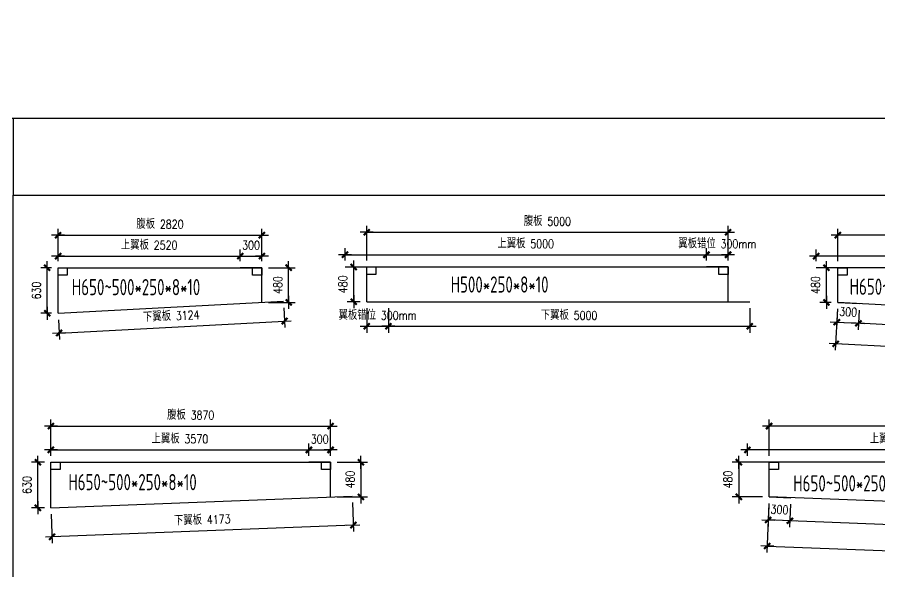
# Model space of a CAD drawing. Header units: millimetres. Extents: x 2287919 to 2522484, y -1845182 to -1736911.
# Drawn here: x 2400770 to 2412703, y -1805522 to -1797853 of the extents above; entities that cross this region are included whole.
import ezdxf

# ---------------------------------------------------------------- set-up
doc = ezdxf.new("R2010")
doc.units = ezdxf.units.MM
doc.header["$LTSCALE"] = 1000
doc.header["$PDMODE"] = 34
doc.styles.add('DIM_FONT', font='simplex.shx', dxfattribs={"width": 0.8, "bigfont": 'hztxt.shx'})
doc.styles.add('TSSD_Label', font='Tssdeng.shx', dxfattribs={"width": 0.7, "bigfont": 'hztxt.shx'})
doc.dimstyles.new('WGH(1)', dxfattribs={"dimscale": 1.2, "dimtxt": 100, "dimasz": 0.5, "dimexe": 75, "dimexo": 75, "dimgap": 75, "dimtad": 1, "dimdec": 0, "dimzin": 0, "dimdsep": 46, "dimtxsty": 'DIM_FONT', "dimblk1": '_DIMX', "dimblk2": '_DIMX', "dimsah": 1, "dimcen": 0.09, "dimclrd": 3, "dimclre": 3, "dimclrt": 7, "dimadec": 0, "dimazin": 0, "dimtfac": 1, "dimtdec": 0, "dimtix": 1, "dimtmove": 2, "dimatfit": 3, "dimldrblk": '_DIMX', "dimfxl": 1, "dimtolj": 1, "dimtzin": 0, "dimarcsym": 0})

# ---------------------------------------------------------------- blocks, each defined once
blk = doc.blocks.new('_DIMX')
blk.add_line((-150, 0), (150, 0))
at = {"const_width": 50}
blk.add_lwpolyline([(-70, -70), (70, 70)], dxfattribs=at)
blk = doc.blocks.new('*D407')
at = {"color": 3, "lineweight": -2}
for p, q in [((2401245, -1801317), (2401094, -1801317)), ((2401184, -1801946), (2401184, -1801317)), ((2401245, -1801947), (2401094, -1801947))]:
    blk.add_line(p, q, dxfattribs=at)
at = {"layer": 'Defpoints', "color": 0}
for p in [(2401184, -1801317), (2401335, -1801317), (2401335, -1801947)]:
    blk.add_point(p, dxfattribs=at)
at = {"color": 3, "lineweight": -2, "xscale": 0.6, "yscale": 0.6, "zscale": 0.6}
for p, rotation in [((2401184, -1801317), 90), ((2401184, -1801947), 270)]:
    blk.add_blockref('_DIMX', p, dxfattribs=dict(at, rotation=rotation))
at = {"color": 7, "insert": (2401034, -1801632), "char_height": 120, "attachment_point": 5, "rotation": 90, "style": 'DIM_FONT'}
blk.add_mtext('\\A1;630', dxfattribs=at)
blk = doc.blocks.new('*D408')
at = {"color": 3, "lineweight": -2}
for p, q in [((2401335, -1801227), (2401335, -1800777)), ((2404155, -1801227), (2404155, -1800777)), ((2401335, -1800867), (2404154, -1800867))]:
    blk.add_line(p, q, dxfattribs=at)
at = {"layer": 'Defpoints', "color": 0}
for p in [(2404155, -1800867), (2401335, -1801317), (2404155, -1801317)]:
    blk.add_point(p, dxfattribs=at)
at = {"color": 3, "lineweight": -2, "xscale": 0.6, "yscale": 0.6, "zscale": 0.6, "rotation": 180}
blk.add_blockref('_DIMX', (2401335, -1800867), dxfattribs=at)
at = {"color": 3, "lineweight": -2, "xscale": 0.6, "yscale": 0.6, "zscale": 0.6}
blk.add_blockref('_DIMX', (2404155, -1800867), dxfattribs=at)
at = {"color": 7, "insert": (2402745, -1800717), "char_height": 120, "attachment_point": 5, "style": 'DIM_FONT'}
blk.add_mtext('\\A1;腹板 2820', dxfattribs=at)
blk = doc.blocks.new('*D409')
at = {"color": 3, "lineweight": -2}
for p, q in [((2404459, -1801871), (2404473, -1802144)), ((2401339, -1802036), (2401354, -1802309)), ((2401350, -1802220), (2404468, -1802054))]:
    blk.add_line(p, q, dxfattribs=at)
at = {"layer": 'Defpoints', "color": 0}
for p in [(2404454, -1801781), (2401335, -1801947), (2404469, -1802054)]:
    blk.add_point(p, dxfattribs=at)
at = {"color": 3, "lineweight": -2, "xscale": 0.6, "yscale": 0.6, "zscale": 0.6}
for p, rotation in [((2404469, -1802054), 3.044778444186358), ((2401349, -1802220), 183.0447784441864)]:
    blk.add_blockref('_DIMX', p, dxfattribs=dict(at, rotation=rotation))
at = {"color": 7, "insert": (2402901, -1801987), "char_height": 120, "attachment_point": 5, "rotation": 3.0448, "style": 'DIM_FONT'}
blk.add_mtext('\\A1;下翼板 3124', dxfattribs=at)
blk = doc.blocks.new('*D410')
at = {"color": 3, "lineweight": -2}
for p, q in [((2404245, -1801317), (2404615, -1801317)), ((2404525, -1801796), (2404525, -1801317)), ((2404245, -1801797), (2404615, -1801797))]:
    blk.add_line(p, q, dxfattribs=at)
at = {"layer": 'Defpoints', "color": 0}
for p in [(2404155, -1801317), (2404525, -1801317), (2404155, -1801797)]:
    blk.add_point(p, dxfattribs=at)
at = {"color": 3, "lineweight": -2, "xscale": 0.6, "yscale": 0.6, "zscale": 0.6}
for p, rotation in [((2404525, -1801317), 90), ((2404525, -1801797), 270)]:
    blk.add_blockref('_DIMX', p, dxfattribs=dict(at, rotation=rotation))
at = {"color": 7, "insert": (2404375, -1801557), "char_height": 120, "attachment_point": 5, "rotation": 90, "style": 'DIM_FONT'}
blk.add_mtext('\\A1;480', dxfattribs=at)
blk = doc.blocks.new('*D411')
at = {"color": 3, "lineweight": -2}
for p, q in [((2401335, -1801227), (2401335, -1801067)), ((2403855, -1801227), (2403855, -1801067)), ((2401335, -1801157), (2403854, -1801157))]:
    blk.add_line(p, q, dxfattribs=at)
at = {"layer": 'Defpoints', "color": 0}
for p in [(2403855, -1801157), (2401335, -1801317), (2403855, -1801317)]:
    blk.add_point(p, dxfattribs=at)
at = {"color": 3, "lineweight": -2, "xscale": 0.6, "yscale": 0.6, "zscale": 0.6, "rotation": 180}
blk.add_blockref('_DIMX', (2401335, -1801157), dxfattribs=at)
at = {"color": 3, "lineweight": -2, "xscale": 0.6, "yscale": 0.6, "zscale": 0.6}
blk.add_blockref('_DIMX', (2403855, -1801157), dxfattribs=at)
at = {"color": 7, "insert": (2402595, -1801007), "char_height": 120, "attachment_point": 5, "style": 'DIM_FONT'}
blk.add_mtext('\\A1;上翼板 2520', dxfattribs=at)
blk = doc.blocks.new('*D412')
at = {"color": 3, "lineweight": -2}
for p, q in [((2403855, -1801227), (2403855, -1801067)), ((2404155, -1801227), (2404155, -1801067)), ((2403854, -1801157), (2403853, -1801157)), ((2403855, -1801157), (2404155, -1801157)), ((2404155, -1801157), (2404156, -1801157))]:
    blk.add_line(p, q, dxfattribs=at)
at = {"layer": 'Defpoints', "color": 0}
for p in [(2404155, -1801157), (2403855, -1801317), (2404155, -1801317)]:
    blk.add_point(p, dxfattribs=at)
at = {"color": 3, "lineweight": -2, "xscale": 0.6, "yscale": 0.6, "zscale": 0.6}
blk.add_blockref('_DIMX', (2403855, -1801157), dxfattribs=at)
at = {"color": 3, "lineweight": -2, "xscale": 0.6, "yscale": 0.6, "zscale": 0.6, "rotation": 180}
blk.add_blockref('_DIMX', (2404155, -1801157), dxfattribs=at)
at = {"color": 7, "insert": (2404005, -1801007), "char_height": 120, "attachment_point": 5, "style": 'DIM_FONT'}
blk.add_mtext('\\A1;300', dxfattribs=at)
blk = doc.blocks.new('*D413')
at = {"color": 3, "lineweight": -2}
for p, q in [((2405515, -1801307), (2405335, -1801307)), ((2405425, -1801786), (2405425, -1801307)), ((2405515, -1801787), (2405335, -1801787))]:
    blk.add_line(p, q, dxfattribs=at)
at = {"layer": 'Defpoints', "color": 0}
for p in [(2405425, -1801307), (2405605, -1801307), (2405605, -1801787)]:
    blk.add_point(p, dxfattribs=at)
at = {"color": 3, "lineweight": -2, "xscale": 0.6, "yscale": 0.6, "zscale": 0.6}
for p, rotation in [((2405425, -1801307), 90), ((2405425, -1801787), 270)]:
    blk.add_blockref('_DIMX', p, dxfattribs=dict(at, rotation=rotation))
at = {"color": 7, "insert": (2405275, -1801547), "char_height": 120, "attachment_point": 5, "rotation": 90, "style": 'DIM_FONT'}
blk.add_mtext('\\A1;480', dxfattribs=at)
blk = doc.blocks.new('*D415')
at = {"color": 3, "lineweight": -2}
for p, q in [((2412123, -1801227), (2412123, -1800777)), ((2414943, -1801227), (2414943, -1800777)), ((2414943, -1800867), (2412124, -1800867))]:
    blk.add_line(p, q, dxfattribs=at)
at = {"layer": 'Defpoints', "color": 0}
for p in [(2412123, -1800867), (2412123, -1801317), (2414943, -1801317)]:
    blk.add_point(p, dxfattribs=at)
at = {"color": 3, "lineweight": -2, "xscale": 0.6, "yscale": 0.6, "zscale": 0.6}
for p, rotation in [((2412123, -1800867), 180.0000000000047), ((2414943, -1800867), 4.716227408607665e-12)]:
    blk.add_blockref('_DIMX', p, dxfattribs=dict(at, rotation=rotation))
at = {"color": 7, "insert": (2413533, -1800717), "char_height": 120, "attachment_point": 5, "style": 'DIM_FONT'}
blk.add_mtext('\\A1;腹板 2820', dxfattribs=at)
blk = doc.blocks.new('*D416')
at = {"color": 3, "lineweight": -2}
for p, q in [((2412418, -1801902), (2412404, -1802175)), ((2414939, -1802036), (2414924, -1802309)), ((2414928, -1802220), (2412409, -1802086))]:
    blk.add_line(p, q, dxfattribs=at)
at = {"layer": 'Defpoints', "color": 0}
for p in [(2412423, -1801813), (2414943, -1801947), (2412408, -1802086)]:
    blk.add_point(p, dxfattribs=at)
at = {"color": 3, "lineweight": -2, "xscale": 0.6, "yscale": 0.6, "zscale": 0.6}
for p, rotation in [((2412408, -1802086), 176.9552215558072), ((2414929, -1802220), 356.9552215558072)]:
    blk.add_blockref('_DIMX', p, dxfattribs=dict(at, rotation=rotation))
at = {"color": 7, "insert": (2413677, -1802003), "char_height": 120, "attachment_point": 5, "rotation": 356.9552, "style": 'DIM_FONT'}
blk.add_mtext('\\A1;下翼板 2524', dxfattribs=at)
blk = doc.blocks.new('*D417')
at = {"color": 3, "lineweight": -2}
for p, q in [((2412033, -1801317), (2411875, -1801317)), ((2411965, -1801796), (2411965, -1801317)), ((2412033, -1801797), (2411875, -1801797))]:
    blk.add_line(p, q, dxfattribs=at)
at = {"layer": 'Defpoints', "color": 0}
for p in [(2411965, -1801317), (2412123, -1801317), (2412123, -1801797)]:
    blk.add_point(p, dxfattribs=at)
at = {"color": 3, "lineweight": -2, "xscale": 0.6, "yscale": 0.6, "zscale": 0.6}
for p, rotation in [((2411965, -1801317), 90), ((2411965, -1801797), 270)]:
    blk.add_blockref('_DIMX', p, dxfattribs=dict(at, rotation=rotation))
at = {"color": 7, "insert": (2411815, -1801557), "char_height": 120, "attachment_point": 5, "rotation": 90, "style": 'DIM_FONT'}
blk.add_mtext('\\A1;480', dxfattribs=at)
blk = doc.blocks.new('*D405')
at = {"color": 3, "lineweight": -2}
for p, q in [((2411823, -1801227), (2411823, -1801067)), ((2414943, -1801227), (2414943, -1801067)), ((2414943, -1801157), (2411824, -1801157))]:
    blk.add_line(p, q, dxfattribs=at)
at = {"layer": 'Defpoints', "color": 0}
for p in [(2411823, -1801157), (2411823, -1801317), (2414943, -1801317)]:
    blk.add_point(p, dxfattribs=at)
at = {"color": 3, "lineweight": -2, "xscale": 0.6, "yscale": 0.6, "zscale": 0.6, "rotation": 180}
blk.add_blockref('_DIMX', (2411823, -1801157), dxfattribs=at)
at = {"color": 3, "lineweight": -2, "xscale": 0.6, "yscale": 0.6, "zscale": 0.6}
blk.add_blockref('_DIMX', (2414943, -1801157), dxfattribs=at)
at = {"color": 7, "insert": (2413383, -1801007), "char_height": 120, "attachment_point": 5, "style": 'DIM_FONT'}
blk.add_mtext('\\A1;上翼板 3120', dxfattribs=at)
blk = doc.blocks.new('*D418')
at = {"color": 3, "lineweight": -2}
for p, q in [((2405305, -1801217), (2405305, -1801047)), ((2410305, -1801217), (2410305, -1801047)), ((2405305, -1801137), (2410304, -1801137))]:
    blk.add_line(p, q, dxfattribs=at)
at = {"layer": 'Defpoints', "color": 0}
for p in [(2410305, -1801137), (2405305, -1801307), (2410305, -1801307)]:
    blk.add_point(p, dxfattribs=at)
at = {"color": 3, "lineweight": -2, "xscale": 0.6, "yscale": 0.6, "zscale": 0.6, "rotation": 180}
blk.add_blockref('_DIMX', (2405305, -1801137), dxfattribs=at)
at = {"color": 3, "lineweight": -2, "xscale": 0.6, "yscale": 0.6, "zscale": 0.6}
blk.add_blockref('_DIMX', (2410305, -1801137), dxfattribs=at)
at = {"color": 7, "insert": (2407805, -1800987), "char_height": 120, "attachment_point": 5, "style": 'DIM_FONT'}
blk.add_mtext('\\A1;上翼板 5000', dxfattribs=at)
blk = doc.blocks.new('*D419')
at = {"color": 3, "lineweight": -2}
for p, q in [((2410305, -1801217), (2410305, -1801047)), ((2410605, -1801217), (2410605, -1801047)), ((2410304, -1801137), (2410303, -1801137)), ((2410305, -1801137), (2410605, -1801137)), ((2410605, -1801137), (2410606, -1801137))]:
    blk.add_line(p, q, dxfattribs=at)
at = {"layer": 'Defpoints', "color": 0}
for p in [(2410605, -1801137), (2410305, -1801307), (2410605, -1801307)]:
    blk.add_point(p, dxfattribs=at)
at = {"color": 3, "lineweight": -2, "xscale": 0.6, "yscale": 0.6, "zscale": 0.6}
blk.add_blockref('_DIMX', (2410305, -1801137), dxfattribs=at)
at = {"color": 3, "lineweight": -2, "xscale": 0.6, "yscale": 0.6, "zscale": 0.6, "rotation": 180}
blk.add_blockref('_DIMX', (2410605, -1801137), dxfattribs=at)
at = {"color": 7, "insert": (2410455, -1800987), "char_height": 120, "attachment_point": 5, "style": 'DIM_FONT'}
blk.add_mtext('\\A1;翼板错位 300mm', dxfattribs=at)
blk = doc.blocks.new('*D420')
at = {"color": 3, "lineweight": -2}
for p, q in [((2405605, -1801217), (2405605, -1800737)), ((2405605, -1800827), (2410604, -1800827)), ((2410605, -1801217), (2410605, -1800737))]:
    blk.add_line(p, q, dxfattribs=at)
at = {"layer": 'Defpoints', "color": 0}
for p in [(2410605, -1800827), (2405605, -1801307), (2410605, -1801307)]:
    blk.add_point(p, dxfattribs=at)
at = {"color": 3, "lineweight": -2, "xscale": 0.6, "yscale": 0.6, "zscale": 0.6, "rotation": 180}
blk.add_blockref('_DIMX', (2405605, -1800827), dxfattribs=at)
at = {"color": 3, "lineweight": -2, "xscale": 0.6, "yscale": 0.6, "zscale": 0.6}
blk.add_blockref('_DIMX', (2410605, -1800827), dxfattribs=at)
at = {"color": 7, "insert": (2408105, -1800677), "char_height": 120, "attachment_point": 5, "style": 'DIM_FONT'}
blk.add_mtext('\\A1;腹板 5000', dxfattribs=at)
blk = doc.blocks.new('*D421')
at = {"color": 3, "lineweight": -2}
for p, q in [((2405605, -1801877), (2405605, -1802217)), ((2405905, -1801877), (2405905, -1802217)), ((2405604, -1802127), (2405603, -1802127)), ((2405605, -1802127), (2405905, -1802127)), ((2405905, -1802127), (2405906, -1802127))]:
    blk.add_line(p, q, dxfattribs=at)
at = {"layer": 'Defpoints', "color": 0}
for p in [(2405605, -1801787), (2405905, -1801787), (2405905, -1802127)]:
    blk.add_point(p, dxfattribs=at)
at = {"color": 3, "lineweight": -2, "xscale": 0.6, "yscale": 0.6, "zscale": 0.6}
blk.add_blockref('_DIMX', (2405605, -1802127), dxfattribs=at)
at = {"color": 3, "lineweight": -2, "xscale": 0.6, "yscale": 0.6, "zscale": 0.6, "rotation": 180}
blk.add_blockref('_DIMX', (2405905, -1802127), dxfattribs=at)
at = {"color": 7, "insert": (2405755, -1801977), "char_height": 120, "attachment_point": 5, "style": 'DIM_FONT'}
blk.add_mtext('\\A1;翼板错位 300mm', dxfattribs=at)
blk = doc.blocks.new('*D422')
at = {"color": 3, "lineweight": -2}
for p, q in [((2405905, -1801877), (2405905, -1802217)), ((2410905, -1801877), (2410905, -1802217)), ((2405905, -1802127), (2410904, -1802127))]:
    blk.add_line(p, q, dxfattribs=at)
at = {"layer": 'Defpoints', "color": 0}
for p in [(2405905, -1801787), (2410905, -1801787), (2410905, -1802127)]:
    blk.add_point(p, dxfattribs=at)
at = {"color": 3, "lineweight": -2, "xscale": 0.6, "yscale": 0.6, "zscale": 0.6, "rotation": 180}
blk.add_blockref('_DIMX', (2405905, -1802127), dxfattribs=at)
at = {"color": 3, "lineweight": -2, "xscale": 0.6, "yscale": 0.6, "zscale": 0.6}
blk.add_blockref('_DIMX', (2410905, -1802127), dxfattribs=at)
at = {"color": 7, "insert": (2408405, -1801977), "char_height": 120, "attachment_point": 5, "style": 'DIM_FONT'}
blk.add_mtext('\\A1;下翼板 5000', dxfattribs=at)
blk = doc.blocks.new('*D423')
at = {"color": 3, "lineweight": -2}
for p, q in [((2412119, -1801886), (2412088, -1802459)), ((2414939, -1802036), (2414908, -1802609)), ((2414912, -1802520), (2412093, -1802370))]:
    blk.add_line(p, q, dxfattribs=at)
at = {"layer": 'Defpoints', "color": 0}
for p in [(2412123, -1801797), (2414943, -1801947), (2412093, -1802370)]:
    blk.add_point(p, dxfattribs=at)
at = {"color": 3, "lineweight": -2, "xscale": 0.6, "yscale": 0.6, "zscale": 0.6}
for p, rotation in [((2412093, -1802370), 176.9552215558065), ((2414913, -1802520), 356.9552215558065)]:
    blk.add_blockref('_DIMX', p, dxfattribs=dict(at, rotation=rotation))
at = {"color": 7, "insert": (2413511, -1802295), "char_height": 120, "attachment_point": 5, "rotation": 356.9552, "style": 'DIM_FONT'}
blk.add_mtext('\\A1;2824', dxfattribs=at)
blk = doc.blocks.new('*D424')
at = {"color": 3, "lineweight": -2}
for p, q in [((2412119, -1801886), (2412104, -1802159)), ((2412418, -1801902), (2412404, -1802175)), ((2412108, -1802070), (2412108, -1802070)), ((2412109, -1802070), (2412408, -1802086)), ((2412409, -1802086), (2412410, -1802086))]:
    blk.add_line(p, q, dxfattribs=at)
at = {"layer": 'Defpoints', "color": 0}
for p in [(2412123, -1801797), (2412423, -1801813), (2412408, -1802086)]:
    blk.add_point(p, dxfattribs=at)
at = {"color": 3, "lineweight": -2, "xscale": 0.6, "yscale": 0.6, "zscale": 0.6}
for p, rotation in [((2412109, -1802070), 356.9552215558013), ((2412408, -1802086), 176.9552215558013)]:
    blk.add_blockref('_DIMX', p, dxfattribs=dict(at, rotation=rotation))
at = {"color": 7, "insert": (2412267, -1801928), "char_height": 120, "attachment_point": 5, "rotation": 356.9552, "style": 'DIM_FONT'}
blk.add_mtext('\\A1;300', dxfattribs=at)
blk = doc.blocks.new('*D425')
at = {"color": 3, "lineweight": -2}
for p, q in [((2401145, -1804007), (2400965, -1804007)), ((2401055, -1804636), (2401055, -1804007)), ((2401145, -1804637), (2400965, -1804637))]:
    blk.add_line(p, q, dxfattribs=at)
at = {"layer": 'Defpoints', "color": 0}
for p in [(2401055, -1804007), (2401235, -1804007), (2401235, -1804637)]:
    blk.add_point(p, dxfattribs=at)
at = {"color": 3, "lineweight": -2, "xscale": 0.6, "yscale": 0.6, "zscale": 0.6}
for p, rotation in [((2401055, -1804007), 90), ((2401055, -1804637), 270)]:
    blk.add_blockref('_DIMX', p, dxfattribs=dict(at, rotation=rotation))
at = {"color": 7, "insert": (2400905, -1804322), "char_height": 120, "attachment_point": 5, "rotation": 90, "style": 'DIM_FONT'}
blk.add_mtext('\\A1;630', dxfattribs=at)
blk = doc.blocks.new('*D426')
at = {"color": 3, "lineweight": -2}
for p, q in [((2401235, -1803917), (2401235, -1803417)), ((2405105, -1803917), (2405105, -1803417)), ((2401236, -1803507), (2405105, -1803507))]:
    blk.add_line(p, q, dxfattribs=at)
at = {"layer": 'Defpoints', "color": 0}
for p in [(2405105, -1803507), (2401235, -1804007), (2405105, -1804007)]:
    blk.add_point(p, dxfattribs=at)
at = {"color": 3, "lineweight": -2, "xscale": 0.6, "yscale": 0.6, "zscale": 0.6, "rotation": 180}
blk.add_blockref('_DIMX', (2401235, -1803507), dxfattribs=at)
at = {"color": 3, "lineweight": -2, "xscale": 0.6, "yscale": 0.6, "zscale": 0.6}
blk.add_blockref('_DIMX', (2405105, -1803507), dxfattribs=at)
at = {"color": 7, "insert": (2403170, -1803357), "char_height": 120, "attachment_point": 5, "style": 'DIM_FONT'}
blk.add_mtext('\\A1;腹板 3870', dxfattribs=at)
blk = doc.blocks.new('*D427')
at = {"color": 3, "lineweight": -2}
for p, q in [((2405409, -1804565), (2405424, -1804966)), ((2401239, -1804727), (2401254, -1805127)), ((2405420, -1804876), (2401252, -1805038))]:
    blk.add_line(p, q, dxfattribs=at)
at = {"layer": 'Defpoints', "color": 0}
for p in [(2405405, -1804475), (2401235, -1804637), (2401251, -1805038)]:
    blk.add_point(p, dxfattribs=at)
at = {"color": 3, "lineweight": -2, "xscale": 0.6, "yscale": 0.6, "zscale": 0.6}
for p, rotation in [((2405421, -1804876), 2.219542217035979), ((2401251, -1805038), 182.219542217036)]:
    blk.add_blockref('_DIMX', p, dxfattribs=dict(at, rotation=rotation))
at = {"color": 7, "insert": (2403330, -1804807), "char_height": 120, "attachment_point": 5, "rotation": 2.2195, "style": 'DIM_FONT'}
blk.add_mtext('\\A1;下翼板 4173', dxfattribs=at)
blk = doc.blocks.new('*D428')
at = {"color": 3, "lineweight": -2}
for p, q in [((2401235, -1803917), (2401235, -1803747)), ((2404805, -1803917), (2404805, -1803747)), ((2401236, -1803837), (2404805, -1803837))]:
    blk.add_line(p, q, dxfattribs=at)
at = {"layer": 'Defpoints', "color": 0}
for p in [(2404805, -1803837), (2401235, -1804007), (2404805, -1804007)]:
    blk.add_point(p, dxfattribs=at)
at = {"color": 3, "lineweight": -2, "xscale": 0.6, "yscale": 0.6, "zscale": 0.6, "rotation": 180}
blk.add_blockref('_DIMX', (2401235, -1803837), dxfattribs=at)
at = {"color": 3, "lineweight": -2, "xscale": 0.6, "yscale": 0.6, "zscale": 0.6}
blk.add_blockref('_DIMX', (2404805, -1803837), dxfattribs=at)
at = {"color": 7, "insert": (2403020, -1803687), "char_height": 120, "attachment_point": 5, "style": 'DIM_FONT'}
blk.add_mtext('\\A1;上翼板 3570', dxfattribs=at)
blk = doc.blocks.new('*D429')
at = {"color": 3, "lineweight": -2}
for p, q in [((2404805, -1803917), (2404805, -1803747)), ((2405105, -1803917), (2405105, -1803747)), ((2404805, -1803837), (2404804, -1803837)), ((2404805, -1803837), (2405105, -1803837)), ((2405106, -1803837), (2405107, -1803837))]:
    blk.add_line(p, q, dxfattribs=at)
at = {"layer": 'Defpoints', "color": 0}
for p in [(2405105, -1803837), (2404805, -1804007), (2405105, -1804007)]:
    blk.add_point(p, dxfattribs=at)
at = {"color": 3, "lineweight": -2, "xscale": 0.6, "yscale": 0.6, "zscale": 0.6}
blk.add_blockref('_DIMX', (2404805, -1803837), dxfattribs=at)
at = {"color": 3, "lineweight": -2, "xscale": 0.6, "yscale": 0.6, "zscale": 0.6, "rotation": 180}
blk.add_blockref('_DIMX', (2405105, -1803837), dxfattribs=at)
at = {"color": 7, "insert": (2404955, -1803687), "char_height": 120, "attachment_point": 5, "style": 'DIM_FONT'}
blk.add_mtext('\\A1;300', dxfattribs=at)
blk = doc.blocks.new('*D430')
at = {"color": 3, "lineweight": -2}
for p, q in [((2405195, -1804007), (2405615, -1804007)), ((2405525, -1804007), (2405525, -1804486)), ((2405195, -1804487), (2405615, -1804487))]:
    blk.add_line(p, q, dxfattribs=at)
at = {"layer": 'Defpoints', "color": 0}
for p in [(2405105, -1804007), (2405105, -1804487), (2405525, -1804487)]:
    blk.add_point(p, dxfattribs=at)
at = {"color": 3, "lineweight": -2, "xscale": 0.6, "yscale": 0.6, "zscale": 0.6}
for p, rotation in [((2405525, -1804007), 90), ((2405525, -1804487), 270)]:
    blk.add_blockref('_DIMX', p, dxfattribs=dict(at, rotation=rotation))
at = {"color": 7, "insert": (2405375, -1804247), "char_height": 120, "attachment_point": 5, "rotation": 90, "style": 'DIM_FONT'}
blk.add_mtext('\\A1;480', dxfattribs=at)
blk = doc.blocks.new('*D432')
at = {"color": 3, "lineweight": -2}
for p, q in [((2411172, -1803917), (2411172, -1803417)), ((2415042, -1803917), (2415042, -1803417)), ((2415042, -1803507), (2411173, -1803507))]:
    blk.add_line(p, q, dxfattribs=at)
at = {"layer": 'Defpoints', "color": 0}
for p in [(2411172, -1803507), (2411172, -1804007), (2415042, -1804007)]:
    blk.add_point(p, dxfattribs=at)
at = {"color": 3, "lineweight": -2, "xscale": 0.6, "yscale": 0.6, "zscale": 0.6, "rotation": 180}
blk.add_blockref('_DIMX', (2411172, -1803507), dxfattribs=at)
at = {"color": 3, "lineweight": -2, "xscale": 0.6, "yscale": 0.6, "zscale": 0.6}
blk.add_blockref('_DIMX', (2415042, -1803507), dxfattribs=at)
at = {"color": 7, "insert": (2413107, -1803357), "char_height": 120, "attachment_point": 5, "style": 'DIM_FONT'}
blk.add_mtext('\\A1;腹板 3870', dxfattribs=at)
blk = doc.blocks.new('*D433')
at = {"color": 3, "lineweight": -2}
for p, q in [((2411169, -1804577), (2411143, -1805256)), ((2415039, -1804727), (2415013, -1805406)), ((2411147, -1805166), (2415015, -1805316))]:
    blk.add_line(p, q, dxfattribs=at)
at = {"layer": 'Defpoints', "color": 0}
for p in [(2411172, -1804487), (2415042, -1804637), (2415016, -1805316)]:
    blk.add_point(p, dxfattribs=at)
at = {"color": 3, "lineweight": -2, "xscale": 0.6, "yscale": 0.6, "zscale": 0.6}
for p, rotation in [((2411146, -1805166), 177.7804577829649), ((2415016, -1805316), 357.7804577829649)]:
    blk.add_blockref('_DIMX', p, dxfattribs=dict(at, rotation=rotation))
at = {"color": 7, "insert": (2413087, -1805091), "char_height": 120, "attachment_point": 5, "rotation": 357.7805, "style": 'DIM_FONT'}
blk.add_mtext('\\A1;3873', dxfattribs=at)
blk = doc.blocks.new('*D406')
at = {"color": 3, "lineweight": -2}
for p, q in [((2410872, -1803917), (2410872, -1803747)), ((2415042, -1803917), (2415042, -1803747)), ((2415042, -1803837), (2410873, -1803837))]:
    blk.add_line(p, q, dxfattribs=at)
at = {"layer": 'Defpoints', "color": 0}
for p in [(2410872, -1803837), (2410872, -1804007), (2415042, -1804007)]:
    blk.add_point(p, dxfattribs=at)
at = {"color": 3, "lineweight": -2, "xscale": 0.6, "yscale": 0.6, "zscale": 0.6, "rotation": 180}
blk.add_blockref('_DIMX', (2410872, -1803837), dxfattribs=at)
at = {"color": 3, "lineweight": -2, "xscale": 0.6, "yscale": 0.6, "zscale": 0.6}
blk.add_blockref('_DIMX', (2415042, -1803837), dxfattribs=at)
at = {"color": 7, "insert": (2412957, -1803687), "char_height": 120, "attachment_point": 5, "style": 'DIM_FONT'}
blk.add_mtext('\\A1;上翼板 4170', dxfattribs=at)
blk = doc.blocks.new('*D434')
at = {"color": 3, "lineweight": -2}
for p, q in [((2411082, -1804007), (2410663, -1804007)), ((2410753, -1804007), (2410753, -1804486)), ((2411082, -1804487), (2410663, -1804487))]:
    blk.add_line(p, q, dxfattribs=at)
at = {"layer": 'Defpoints', "color": 0}
for p in [(2411172, -1804007), (2410753, -1804487), (2411172, -1804487)]:
    blk.add_point(p, dxfattribs=at)
at = {"color": 3, "lineweight": -2, "xscale": 0.6, "yscale": 0.6, "zscale": 0.6}
for p, rotation in [((2410753, -1804007), 90), ((2410753, -1804487), 270)]:
    blk.add_blockref('_DIMX', p, dxfattribs=dict(at, rotation=rotation))
at = {"color": 7, "insert": (2410603, -1804247), "char_height": 120, "attachment_point": 5, "rotation": 90, "style": 'DIM_FONT'}
blk.add_mtext('\\A1;480', dxfattribs=at)
blk = doc.blocks.new('*D435')
at = {"color": 3, "lineweight": -2}
for p, q in [((2411469, -1804588), (2411456, -1804907)), ((2415039, -1804727), (2415027, -1805046)), ((2415029, -1804956), (2411460, -1804817))]:
    blk.add_line(p, q, dxfattribs=at)
at = {"layer": 'Defpoints', "color": 0}
for p in [(2411472, -1804498), (2415042, -1804637), (2411460, -1804817)]:
    blk.add_point(p, dxfattribs=at)
at = {"color": 3, "lineweight": -2, "xscale": 0.6, "yscale": 0.6, "zscale": 0.6}
for p, rotation in [((2411460, -1804817), 177.7804577829624), ((2415030, -1804956), 357.7804577829624)]:
    blk.add_blockref('_DIMX', p, dxfattribs=dict(at, rotation=rotation))
at = {"color": 7, "insert": (2413251, -1804737), "char_height": 120, "attachment_point": 5, "rotation": 357.7805, "style": 'DIM_FONT'}
blk.add_mtext('\\A1;下翼板 3573', dxfattribs=at)
blk = doc.blocks.new('*D436')
at = {"color": 3, "lineweight": -2}
for p, q in [((2411169, -1804577), (2411157, -1804896)), ((2411469, -1804588), (2411456, -1804907)), ((2411159, -1804806), (2411159, -1804806)), ((2411460, -1804817), (2411160, -1804806)), ((2411460, -1804817), (2411461, -1804817))]:
    blk.add_line(p, q, dxfattribs=at)
at = {"layer": 'Defpoints', "color": 0}
for p in [(2411172, -1804487), (2411472, -1804498), (2411160, -1804806)]:
    blk.add_point(p, dxfattribs=at)
at = {"color": 3, "lineweight": -2, "xscale": 0.6, "yscale": 0.6, "zscale": 0.6}
for p, rotation in [((2411160, -1804806), 357.7804577830003), ((2411460, -1804817), 177.7804577830003)]:
    blk.add_blockref('_DIMX', p, dxfattribs=dict(at, rotation=rotation))
at = {"color": 7, "insert": (2411316, -1804662), "char_height": 120, "attachment_point": 5, "rotation": 357.7805, "style": 'DIM_FONT'}
blk.add_mtext('\\A1;300', dxfattribs=at)

msp = doc.modelspace()

# ---------------------------------------------------------------- linework, layer by layer
for p, q in [((2401334.5, -1801946.6), (2401334.5, -1801316.6)), ((2401334.5, -1801316.6), (2404154.5, -1801316.6)), ((2404154.5, -1801796.6), (2404154.5, -1801316.6)), ((2405304.5, -1801306.6), (2410604.5, -1801306.6)), ((2405604.5, -1801786.6), (2405604.5, -1801306.6)), ((2410604.5, -1801786.6), (2410604.5, -1801306.6)), ((2414943.4, -1801316.6), (2411823.4, -1801316.6)), ((2412123.4, -1801796.6), (2412123.4, -1801316.6)), ((2401334.5, -1801946.6), (2404454.1, -1801780.7)), ((2405604.5, -1801786.6), (2410604.5, -1801786.6)), ((2410604.5, -1801786.6), (2410904.5, -1801786.6)), ((2414943.4, -1801946.6), (2412123.4, -1801796.6)), ((2401235.5, -1804636.6), (2401235.5, -1804006.6)), ((2401235.5, -1804006.6), (2405105.5, -1804006.6)), ((2405105.5, -1804486.6), (2405105.5, -1804006.6)), ((2415042.4, -1804006.6), (2410872.4, -1804006.6)), ((2411172.4, -1804486.6), (2411172.4, -1804006.6)), ((2401235.5, -1804636.6), (2405405.2, -1804475)), ((2415042.4, -1804636.6), (2411172.4, -1804486.6))]:
    msp.add_line(p, q)
at = {"color": 1}
for p, q in [((2404154.5, -1801316.6), (2403854.5, -1801316.6)), ((2410604.5, -1801306.6), (2410304.5, -1801306.6)), ((2405604.5, -1801786.6), (2405904.5, -1801786.6)), ((2412123.4, -1801796.6), (2412422.9, -1801812.5)), ((2405105.5, -1804006.6), (2404805.5, -1804006.6)), ((2411172.4, -1804486.6), (2411472.2, -1804498.2))]:
    msp.add_line(p, q, dxfattribs=at)
for points in [[(2394773.9, -1768081.5), (2449705.5, -1768081.5), (2449705.5, -1799252), (2394773.9, -1799252)], [(2400713.9, -1800312), (2415563.9, -1800312), (2415563.9, -1799252), (2400713.9, -1799252)], [(2400713.9, -1800312), (2415563.9, -1800312), (2415563.9, -1810812), (2400713.9, -1810812)], [(2401334.5, -1801316.6), (2401462.1, -1801316.6), (2401462.1, -1801420), (2401334.5, -1801420)], [(2404026.9, -1801316.6), (2404154.5, -1801316.6), (2404154.5, -1801420), (2404026.9, -1801420)], [(2405604.5, -1801306.6), (2405732.1, -1801306.6), (2405732.1, -1801410), (2405604.5, -1801410)], [(2410476.9, -1801306.6), (2410604.5, -1801306.6), (2410604.5, -1801410), (2410476.9, -1801410)], [(2412123.4, -1801316.6), (2412250.9, -1801316.6), (2412250.9, -1801420), (2412123.4, -1801420)], [(2401235.5, -1804006.6), (2401363.1, -1804006.6), (2401363.1, -1804110), (2401235.5, -1804110)], [(2404977.9, -1804006.6), (2405105.5, -1804006.6), (2405105.5, -1804110), (2404977.9, -1804110)], [(2411172.4, -1804006.6), (2411300, -1804006.6), (2411300, -1804110), (2411172.4, -1804110)]]:
    msp.add_lwpolyline(points, close=True)

# ---------------------------------------------------------------- texts
at = {"color": 0, "style": 'TSSD_Label', "width": 0.7}
for s, p in [('H500*250*8*10', (2406766.7, -1801661.7)), ('H650~500*250*8*10', (2401525.4, -1801697.7)), ('H650~500*250*8*10', (2412286.7, -1801691.7)), ('H650~500*250*8*10', (2401476.8, -1804395)), ('H650~500*250*8*10', (2411506.7, -1804411.7))]:
    msp.add_text(s, height=224.347, dxfattribs=at).set_placement(p)

# ---------------------------------------------------------------- dimensions: what is measured, and where the dimension line sits
at = {"color": 1}
for p1, p2, distance, text, picture, middle in [((2401334.5, -1801316.6), (2404154.5, -1801316.6), 450, '腹板 2820', '*D408', (2402744.5, -1800716.6)), ((2405604.5, -1801306.6), (2410604.5, -1801306.6), 480, '腹板 5000', '*D420', (2408104.5, -1800676.6)), ((2414943.4, -1801316.6), (2412123.4, -1801316.6), -450, '腹板 2820', '*D415', (2413533.4, -1800716.6)), ((2401334.5, -1801316.6), (2403854.5, -1801316.6), 160, '上翼板 2520', '*D411', (2402594.5, -1801006.6)), ((2414943.4, -1801316.6), (2411823.4, -1801316.6), -160, '上翼板 3120', '*D405', (2413383.4, -1801006.6)), ((2401334.5, -1801946.6), (2404454.1, -1801780.7), -273.4, '下翼板 3124', '*D409', (2402900.9, -1801986.9)), ((2414943.4, -1801946.6), (2412422.9, -1801812.5), 273.4, '下翼板 2524', '*D416', (2413676.6, -1802002.8)), ((2401235.5, -1804006.6), (2405105.5, -1804006.6), 500, '腹板 3870', '*D426', (2403170.5, -1803356.6)), ((2415042.4, -1804006.6), (2411172.4, -1804006.6), -500, '腹板 3870', '*D432', (2413107.4, -1803356.6)), ((2401235.5, -1804006.6), (2404805.5, -1804006.6), 170, '上翼板 3570', '*D428', (2403020.5, -1803686.6)), ((2415042.4, -1804006.6), (2410872.4, -1804006.6), -170, '上翼板 4170', '*D406', (2412957.4, -1803686.6)), ((2405405.2, -1804475), (2401235.5, -1804636.6), 401.2, '下翼板 4173', '*D427', (2403330.1, -1804806.8)), ((2415042.4, -1804636.6), (2411472.2, -1804498.2), 319.2, '下翼板 3573', '*D435', (2413250.7, -1804736.5))]:
    dim = msp.add_aligned_dim(p1=p1, p2=p2, distance=distance, text=text, dimstyle='WGH(1)', dxfattribs=at)
    dim.commit()
    dim.dimension.update_dxf_attribs({"geometry": picture, "text_midpoint": middle})
for base, p1, p2, text, picture, middle in [((2410304.5, -1801136.6), (2405304.5, -1801306.6), (2410304.5, -1801306.6), '上翼板 5000', '*D418', (2407804.5, -1800986.6)), ((2410604.5, -1801136.6), (2410304.5, -1801306.6), (2410604.5, -1801306.6), '翼板错位 300mm', '*D419', (2410454.5, -1800986.6)), ((2405904.5, -1802126.6), (2405604.5, -1801786.6), (2405904.5, -1801786.6), '翼板错位 300mm', '*D421', (2405754.5, -1801976.6)), ((2410904.5, -1802126.6), (2405904.5, -1801786.6), (2410904.5, -1801786.6), '下翼板 5000', '*D422', (2408404.5, -1801976.6))]:
    dim = msp.add_linear_dim(base=base, p1=p1, p2=p2, text=text, dimstyle='WGH(1)', dxfattribs=at)
    dim.commit()
    dim.dimension.update_dxf_attribs({"geometry": picture, "text_midpoint": middle})
for base, p1, p2, angle, picture, middle in [((2404154.5, -1801156.6), (2403854.5, -1801316.6), (2404154.5, -1801316.6), 180, '*D412', (2404004.5, -1801006.6)), ((2405105.5, -1803836.6), (2404805.5, -1804006.6), (2405105.5, -1804006.6), 180, '*D429', (2404955.5, -1803686.6)), ((2411160.1, -1804805.6), (2411472.2, -1804498.2), (2411172.4, -1804486.6), 357.78046, '*D436', (2411315.7, -1804661.5))]:
    dim = msp.add_linear_dim(base=base, p1=p1, p2=p2, angle=angle, dimstyle='WGH(1)', dxfattribs=at)
    dim.commit()
    dim.dimension.update_dxf_attribs({"geometry": picture, "text_midpoint": middle})
for p1, p2, distance, picture, middle in [((2401334.5, -1801946.6), (2401334.5, -1801316.6), 150.9, '*D407', (2401033.6, -1801631.6)), ((2404154.5, -1801796.6), (2404154.5, -1801316.6), -370, '*D410', (2404374.5, -1801556.6)), ((2405604.5, -1801786.6), (2405604.5, -1801306.6), 180, '*D413', (2405274.5, -1801546.6)), ((2412123.4, -1801796.6), (2412123.4, -1801316.6), 158.8, '*D417', (2411814.5, -1801556.6)), ((2414943.4, -1801946.6), (2412123.4, -1801796.6), 573.8, '*D423', (2413510.9, -1802294.8)), ((2412123.4, -1801796.6), (2412422.9, -1801812.5), -273.4, '*D424', (2412266.6, -1801927.8)), ((2401235.5, -1804636.6), (2401235.5, -1804006.6), 180.9, '*D425', (2400904.5, -1804321.6)), ((2405105.5, -1804006.6), (2405105.5, -1804486.6), 419.1, '*D430', (2405374.5, -1804246.6)), ((2411172.4, -1804006.6), (2411172.4, -1804486.6), -419.1, '*D434', (2410603.4, -1804246.6)), ((2411172.4, -1804486.6), (2415042.4, -1804636.6), -680.1, '*D433', (2413086.9, -1805091.3))]:
    dim = msp.add_aligned_dim(p1=p1, p2=p2, distance=distance, dimstyle='WGH(1)', dxfattribs=at)
    dim.commit()
    dim.dimension.update_dxf_attribs({"geometry": picture, "text_midpoint": middle})

doc.saveas('drawing.dxf')
